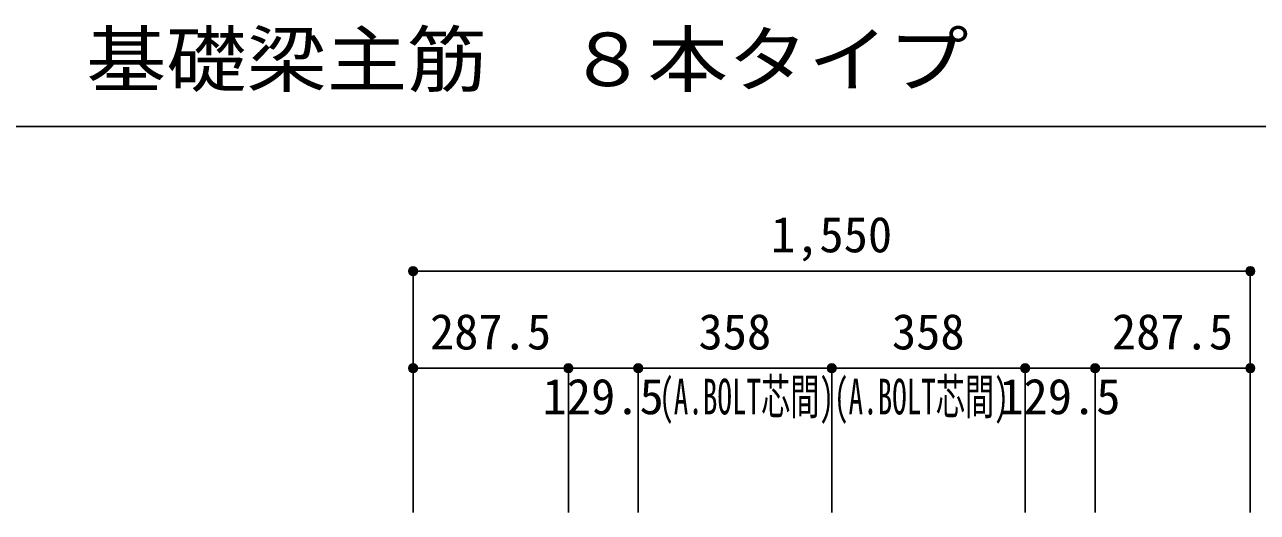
# Model space of a CAD drawing. Units: millimetres at full size, sheet at 1:30. Extents: x -5973 to 5954, y -4195 to 4201.
# Drawn here: x -942 to 1340, y -937 to -33 of the extents above; entities that cross this region are included whole.
import ezdxf
from ezdxf.enums import TextEntityAlignment as Align

# ---------------------------------------------------------------- set-up
doc = ezdxf.new("R2010")
doc.units = ezdxf.units.MM
doc.header["$LTSCALE"] = 30
doc.header["$PDMODE"] = 32
doc.header["$PDSIZE"] = 15
for name, color, linetype in [('0-7_文字', 4, 'Continuous'), ('0-D_寸法', 4, 'Continuous'), ('6-7_文字', 7, 'Continuous'), ('F-0_枠', 6, 'Continuous')]:
    doc.layers.add(name, color=color, linetype=linetype)
doc.styles.add('ＭＳ ゴシック', font='')
doc.styles.get('ＭＳ ゴシック').set_extended_font_data('MS Gothic')

msp = doc.modelspace()

# ---------------------------------------------------------------- linework, layer by layer
at = {"layer": '0-D_寸法'}
for p, q in [((-222.56, -490.12), (-222.56, -670.12)), ((-222.56, -490.12), (-222.56, -670.12)), ((-222.56, -490.12), (1327.44, -490.12)), ((-222.56, -490.12), (1327.44, -490.12)), ((1327.44, -490.12), (1327.44, -670.12)), ((-222.56, -670.12), (-222.56, -937.16)), ((-222.56, -670.12), (64.94, -670.12)), ((-222.56, -670.12), (-222.56, -937.16)), ((64.94, -670.12), (64.94, -937.16)), ((64.94, -670.12), (194.44, -670.12)), ((194.44, -670.12), (194.44, -937.16)), ((194.44, -670.12), (552.44, -670.12)), ((910.44, -670.12), (552.44, -670.12)), ((552.44, -670.12), (552.44, -937.16)), ((1039.94, -670.12), (910.44, -670.12)), ((910.44, -670.12), (910.44, -937.16)), ((1327.44, -670.12), (1039.94, -670.12)), ((1039.94, -670.12), (1039.94, -937.16)), ((1327.44, -670.12), (1327.44, -937.16))]:
    msp.add_line(p, q, dxfattribs=at)
for centre, radius in [((-222.56, -490.12), 8), ((-222.56, -490.12), 7.2), ((-222.56, -490.12), 6.4), ((-222.56, -490.12), 5.6), ((-222.56, -490.12), 4.8), ((-222.56, -490.12), 4), ((-222.56, -490.12), 3.2), ((-222.56, -490.12), 2.4), ((-222.56, -490.12), 1.6), ((-222.56, -490.12), 0.8), ((1327.44, -490.12), 8), ((1327.44, -490.12), 7.2), ((1327.44, -490.12), 6.4), ((1327.44, -490.12), 5.6), ((1327.44, -490.12), 4.8), ((1327.44, -490.12), 4), ((1327.44, -490.12), 3.2), ((1327.44, -490.12), 2.4), ((1327.44, -490.12), 1.6), ((1327.44, -490.12), 0.8), ((-222.56, -670.12), 8), ((-222.56, -670.12), 7.2), ((-222.56, -670.12), 6.4), ((-222.56, -670.12), 5.6), ((-222.56, -670.12), 4.8), ((-222.56, -670.12), 4), ((-222.56, -670.12), 3.2), ((-222.56, -670.12), 2.4), ((-222.56, -670.12), 1.6), ((-222.56, -670.12), 0.8), ((64.94, -670.12), 8), ((64.94, -670.12), 7.2), ((64.94, -670.12), 6.4), ((64.94, -670.12), 5.6), ((64.94, -670.12), 4.8), ((64.94, -670.12), 4), ((64.94, -670.12), 3.2), ((64.94, -670.12), 2.4), ((64.94, -670.12), 1.6), ((64.94, -670.12), 0.8), ((194.44, -670.12), 8), ((194.44, -670.12), 7.2), ((194.44, -670.12), 6.4), ((194.44, -670.12), 5.6), ((194.44, -670.12), 4.8), ((194.44, -670.12), 4), ((194.44, -670.12), 3.2), ((194.44, -670.12), 2.4), ((194.44, -670.12), 1.6), ((194.44, -670.12), 0.8), ((552.44, -670.12), 8), ((552.44, -670.12), 7.2), ((552.44, -670.12), 6.4), ((552.44, -670.12), 5.6), ((552.44, -670.12), 4.8), ((552.44, -670.12), 4), ((552.44, -670.12), 3.2), ((552.44, -670.12), 2.4), ((552.44, -670.12), 1.6), ((552.44, -670.12), 0.8), ((910.44, -670.12), 8), ((910.44, -670.12), 7.2), ((910.44, -670.12), 6.4), ((910.44, -670.12), 5.6), ((910.44, -670.12), 4.8), ((910.44, -670.12), 4), ((910.44, -670.12), 3.2), ((910.44, -670.12), 2.4), ((910.44, -670.12), 1.6), ((910.44, -670.12), 0.8), ((1039.94, -670.12), 8), ((1039.94, -670.12), 7.2), ((1039.94, -670.12), 6.4), ((1039.94, -670.12), 5.6), ((1039.94, -670.12), 4.8), ((1039.94, -670.12), 4), ((1039.94, -670.12), 3.2), ((1039.94, -670.12), 2.4), ((1039.94, -670.12), 1.6), ((1039.94, -670.12), 0.8), ((1327.44, -670.12), 8), ((1327.44, -670.12), 7.2), ((1327.44, -670.12), 6.4), ((1327.44, -670.12), 5.6), ((1327.44, -670.12), 4.8), ((1327.44, -670.12), 4), ((1327.44, -670.12), 3.2), ((1327.44, -670.12), 2.4), ((1327.44, -670.12), 1.6), ((1327.44, -670.12), 0.8)]:
    msp.add_circle(centre, radius, dxfattribs=at)
at = {"layer": '0-D_寸法', "color": 7}
for p in [(-222.56, -490.12), (-222.56, -490.12), (1327.44, -490.12), (-222.56, -670.12), (64.94, -670.12), (194.44, -670.12), (552.44, -670.12), (910.44, -670.12), (1039.94, -670.12), (1327.44, -670.12)]:
    msp.add_point(p, dxfattribs=at)
at = {"layer": 'F-0_枠', "color": 2}
msp.add_line((-5972.88, -222.05), (3723.6, -222.05), dxfattribs=at)

# ---------------------------------------------------------------- texts
at = {"layer": '0-7_文字', "style": 'ＭＳ ゴシック', "width": 0.6}
for p in [(233.16, -775.42), (556.72, -775.42)]:
    msp.add_text('(A.BOLT芯間)', height=65.98, dxfattribs=at).set_placement(p, align=Align.BOTTOM_LEFT)
at = {"layer": '0-D_寸法', "style": 'ＭＳ ゴシック'}
for s, p in [('1,550', (439.94, -475.12)), ('287.5', (-191.31, -655.12)), ('358', (305.94, -655.12)), ('358', (663.94, -655.12)), ('287.5', (1071.19, -655.12)), ('129.5', (17.19, -775.12)), ('129.5', (862.69, -775.12))]:
    msp.add_text(s, height=65.98, dxfattribs=at).set_placement(p, align=Align.BOTTOM_LEFT)
at = {"layer": '6-7_文字', "color": 2, "style": 'ＭＳ ゴシック', "width": 1.1}
msp.add_text('\u3000\u3000基礎梁主筋\u3000８本タイプ', height=98.97, dxfattribs=at).set_placement((-1124.64, -177.05), align=Align.BOTTOM_LEFT)

doc.saveas('drawing.dxf')
